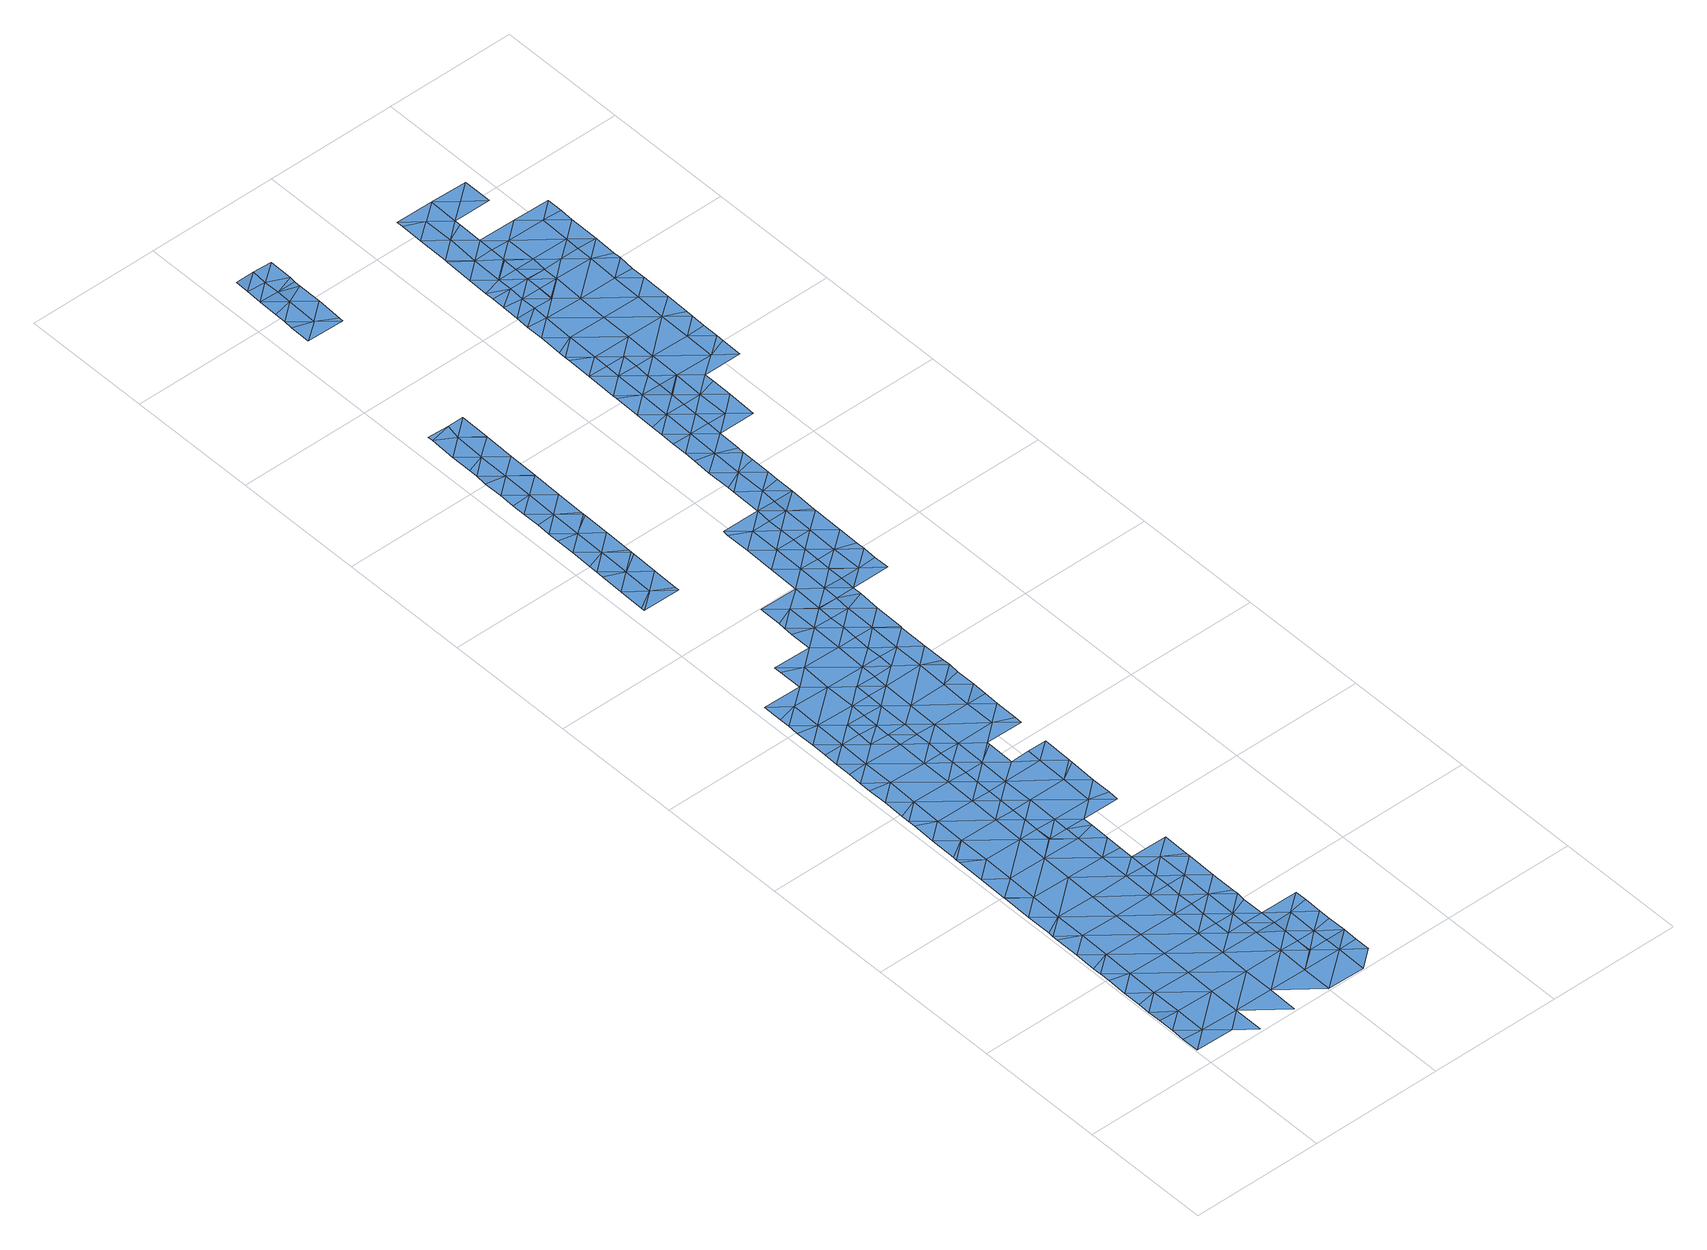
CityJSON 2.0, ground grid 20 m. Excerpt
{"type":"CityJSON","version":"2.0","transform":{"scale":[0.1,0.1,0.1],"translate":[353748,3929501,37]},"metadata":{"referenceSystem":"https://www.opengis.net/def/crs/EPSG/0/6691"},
"CityObjects":{
"waterbody1":{"type":"WaterBody","attributes":{"name":"3","class":"1140","function":"1","WaterBodyRiverFloodingRiskAttribute.description":"6","WaterBodyRiverFloodingRiskAttribute.rankOrg":"2","WaterBodyRiverFloodingRiskAttribute.adminType":"2","WaterBodyRiverFloodingRiskAttribute.scale":"L2"},"geometry":[{"type":"MultiSurface","lod":"1","boundaries":[[[0,1,2]],[[0,3,1]],[[4,0,2]],[[0,5,3]],[[6,5,7]],[[6,3,5]],[[8,9,10]],[[8,7,9]],[[9,7,5]],[[4,11,0]],[[12,13,10]],[[13,12,14]],[[10,9,12]],[[11,15,0]],[[12,16,14]],[[5,0,15]],[[17,14,16]],[[4,18,11]],[[19,17,16]],[[9,5,15]],[[9,20,12]],[[21,19,22]],[[19,16,22]],[[23,24,25]],[[25,21,22]],[[20,9,15]],[[12,26,16]],[[27,24,23]],[[25,22,23]],[[28,15,11]],[[16,29,22]],[[23,30,27]],[[31,32,11]],[[12,20,26]],[[27,30,33]],[[26,29,16]],[[33,30,34]],[[35,23,22]],[[15,28,20]],[[34,36,37]],[[38,26,20]],[[34,30,36]],[[11,32,28]],[[39,40,37]],[[41,30,23]],[[22,29,35]],[[42,29,26]],[[37,36,39]],[[43,44,45]],[[45,40,39]],[[38,20,28]],[[46,23,35]],[[39,43,45]],[[38,42,26]],[[44,43,47]],[[48,35,29]],[[41,23,46]],[[49,50,32]],[[32,51,28]],[[43,52,47]],[[47,52,53]],[[36,30,54]],[[52,55,53]],[[50,51,32]],[[54,56,36]],[[57,58,55]],[[48,29,42]],[[35,59,46]],[[30,41,54]],[[52,57,55]],[[48,59,35]],[[39,36,56]],[[58,57,60]],[[38,61,42]],[[38,28,51]],[[43,39,56]],[[46,62,41]],[[51,63,38]],[[59,62,46]],[[61,64,42]],[[64,65,42]],[[38,63,61]],[[66,60,67]],[[68,54,41]],[[60,57,67]],[[52,43,69]],[[70,66,67]],[[48,42,65]],[[49,71,50]],[[69,43,56]],[[52,72,57]],[[65,73,48]],[[50,74,51]],[[69,72,52]],[[73,75,48]],[[48,75,59]],[[76,70,77]],[[54,78,56]],[[79,76,77]],[[70,67,77]],[[68,41,62]],[[80,61,63]],[[50,81,74]],[[74,82,51]],[[57,83,67]],[[77,84,79]],[[68,85,54]],[[82,86,51]],[[54,87,78]],[[51,86,63]],[[78,88,56]],[[50,71,81]],[[89,84,90]],[[91,92,59]],[[89,79,84]],[[91,59,75]],[[88,93,56]],[[49,94,71]],[[54,85,87]],[[95,80,63]],[[62,59,92]],[[69,56,93]],[[83,57,72]],[[86,95,63]],[[96,97,62]],[[98,99,100]],[[62,97,68]],[[101,84,77]],[[95,102,80]],[[98,90,99]],[[103,104,69]],[[105,87,85]],[[62,92,96]],[[90,84,99]],[[69,93,103]],[[77,67,106]],[[107,81,71]],[[72,69,104]],[[100,108,109]],[[106,67,83]],[[110,105,85]],[[97,111,68]],[[112,101,77]],[[106,112,77]],[[113,83,72]],[[109,108,114]],[[68,115,85]],[[101,116,84]],[[71,94,117]],[[118,113,72]],[[116,119,84]],[[84,119,99]],[[100,99,108]],[[72,104,118]],[[71,120,107]],[[121,110,85]],[[68,111,115]],[[122,120,71]],[[115,121,85]],[[71,117,122]],[[123,124,83]],[[83,124,106]],[[123,83,113]],[[121,125,110]],[[119,126,99]],[[127,101,112]],[[114,108,128]],[[129,130,106]],[[106,130,112]],[[129,106,124]],[[126,131,99]],[[132,127,112]],[[108,99,131]],[[132,112,130]],[[119,133,126]],[[128,108,131]],[[134,127,132]],[[133,135,126]],[[136,137,128]],[[136,128,131]],[[138,139,126]],[[138,126,135]],[[140,137,136]],[[131,126,139]],[[140,136,141]],[[136,131,142]],[[131,139,142]],[[142,143,136]],[[142,139,144]],[[136,143,141]],[[144,145,142]],[[146,147,141]],[[143,146,141]],[[148,143,142]],[[149,148,142]],[[149,142,145]],[[150,147,146]],[[151,152,153]],[[151,150,152]],[[154,155,143]],[[143,155,146]],[[150,146,152]],[[154,143,148]],[[155,156,146]],[[156,157,146]],[[158,153,152]],[[152,146,157]],[[157,159,152]],[[159,158,152]],[[160,158,159]],[[161,160,159]],[[160,162,158]],[[158,162,163]],[[161,164,160]],[[165,166,163]],[[162,165,163]],[[167,162,160]],[[168,160,164]],[[165,169,166]],[[170,160,168]],[[160,170,167]],[[167,171,162]],[[172,169,173]],[[172,166,169]],[[171,174,162]],[[162,174,165]],[[174,175,165]],[[175,176,165]],[[165,176,169]],[[177,173,169]],[[176,178,169]],[[178,177,169]]]}]},
"waterbody2":{"type":"WaterBody","attributes":{"name":"3","class":"1140","function":"1","WaterBodyRiverFloodingRiskAttribute.description":"6","WaterBodyRiverFloodingRiskAttribute.rankOrg":"1","WaterBodyRiverFloodingRiskAttribute.adminType":"2","WaterBodyRiverFloodingRiskAttribute.scale":"L2"},"geometry":[{"type":"MultiSurface","lod":"1","boundaries":[[[65,64,179]],[[179,180,181]],[[182,183,184]],[[185,186,187]],[[97,185,187]],[[96,185,97]],[[180,179,102]],[[80,102,179]],[[73,65,184]],[[179,184,65]],[[181,184,179]],[[185,188,186]],[[182,184,181]],[[92,185,96]],[[189,185,92]],[[73,184,75]],[[184,183,189]],[[189,75,184]],[[183,188,189]],[[64,61,179]],[[61,80,179]],[[91,75,189]],[[188,185,189]],[[92,91,189]]]}]},
"waterbody3":{"type":"WaterBody","attributes":{"name":"3","class":"1140","function":"1","WaterBodyRiverFloodingRiskAttribute.description":"6","WaterBodyRiverFloodingRiskAttribute.rankOrg":"1","WaterBodyRiverFloodingRiskAttribute.adminType":"2","WaterBodyRiverFloodingRiskAttribute.scale":"L2"},"geometry":[{"type":"MultiSurface","lod":"1","boundaries":[[[81,107,190]],[[107,120,190]],[[82,81,190]],[[81,82,74]],[[120,191,190]],[[191,192,190]],[[192,193,194]],[[195,194,193]],[[102,194,195]],[[194,102,95]],[[190,192,194]],[[86,194,95]],[[82,190,86]],[[190,194,86]]]}]},
"waterbody4":{"type":"WaterBody","attributes":{"name":"3","class":"1140","function":"1","WaterBodyRiverFloodingRiskAttribute.description":"6","WaterBodyRiverFloodingRiskAttribute.rankOrg":"1","WaterBodyRiverFloodingRiskAttribute.adminType":"2","WaterBodyRiverFloodingRiskAttribute.scale":"L2"},"geometry":[{"type":"MultiSurface","lod":"1","boundaries":[[[133,119,196]],[[154,197,155]],[[197,198,155]],[[198,199,161]],[[199,198,200]],[[201,202,203]],[[202,201,204]],[[205,206,207]],[[156,155,198]],[[161,159,157]],[[105,88,78]],[[103,93,208]],[[161,157,198]],[[209,210,211]],[[212,210,209]],[[210,212,213]],[[214,213,212]],[[213,214,215]],[[205,207,216]],[[105,78,87]],[[110,125,217]],[[105,110,217]],[[217,125,210]],[[125,211,210]],[[88,105,217]],[[93,88,217]],[[93,217,208]],[[208,217,210]],[[213,208,210]],[[215,218,213]],[[216,219,220]],[[207,219,216]],[[207,206,221]],[[206,222,221]],[[204,221,222]],[[204,201,221]],[[223,197,224]],[[200,197,223]],[[200,198,197]],[[161,199,164]],[[198,157,156]],[[135,133,196]],[[135,225,226]],[[138,135,226]],[[201,145,226]],[[225,201,226]],[[225,221,201]],[[225,207,221]],[[219,227,228]],[[123,229,124]],[[123,113,229]],[[230,229,231]],[[227,124,229]],[[228,227,229]],[[230,228,229]],[[220,219,232]],[[219,228,232]],[[218,215,233]],[[218,233,234]],[[231,218,234]],[[129,124,227]],[[134,225,135]],[[135,196,134]],[[127,134,196]],[[116,196,119]],[[154,148,197]],[[235,208,213]],[[118,104,235]],[[104,103,208]],[[104,208,235]],[[201,203,236]],[[224,236,203]],[[236,224,197]],[[197,148,236]],[[127,196,101]],[[132,130,237]],[[237,134,132]],[[236,148,149]],[[145,144,226]],[[139,138,226]],[[144,139,226]],[[149,145,236]],[[201,236,145]],[[235,213,218]],[[235,218,231]],[[235,231,229]],[[229,113,235]],[[235,113,118]],[[129,227,130]],[[237,130,227]],[[237,227,219]],[[237,219,207]],[[225,237,207]],[[225,134,237]],[[116,101,196]]]}]},
"waterbody5":{"type":"WaterBody","attributes":{"name":"3","class":"1140","function":"1","WaterBodyRiverFloodingRiskAttribute.description":"6","WaterBodyRiverFloodingRiskAttribute.rankOrg":"2","WaterBodyRiverFloodingRiskAttribute.adminType":"2","WaterBodyRiverFloodingRiskAttribute.scale":"L2"},"geometry":[{"type":"MultiSurface","lod":"1","boundaries":[[[238,239,240]],[[241,240,239]],[[242,240,241]],[[243,240,242]],[[242,244,243]],[[245,246,247]],[[248,245,249]],[[250,240,251]],[[240,250,252]],[[253,254,255]],[[256,257,258]],[[259,238,247]],[[260,261,254]],[[262,263,264]],[[265,261,266]],[[267,268,264]],[[269,267,264]],[[248,270,245]],[[251,240,243]],[[262,264,271]],[[258,257,263]],[[263,257,264]],[[264,257,269]],[[272,269,257]],[[272,257,270]],[[270,257,245]],[[245,257,256]],[[260,273,274]],[[275,276,244]],[[275,277,276]],[[265,254,261]],[[238,245,247]],[[276,243,244]],[[277,265,276]],[[268,271,264]],[[243,278,251]],[[277,255,265]],[[255,254,265]],[[252,279,238]],[[279,249,238]],[[260,254,273]],[[238,249,245]],[[246,245,256]],[[273,254,280]],[[253,280,254]],[[239,238,259]],[[240,252,238]],[[265,266,281]],[[276,265,281]],[[282,276,281]],[[276,282,283]],[[276,283,243]],[[283,278,243]]]}]},
"waterbody6":{"type":"WaterBody","attributes":{"name":"3","class":"1140","function":"1","WaterBodyRiverFloodingRiskAttribute.description":"6","WaterBodyRiverFloodingRiskAttribute.rankOrg":"1","WaterBodyRiverFloodingRiskAttribute.adminType":"2","WaterBodyRiverFloodingRiskAttribute.scale":"L2"},"geometry":[{"type":"MultiSurface","lod":"1","boundaries":[[[171,284,174]],[[164,285,168]],[[285,167,170]],[[286,287,285]],[[285,170,168]],[[285,284,167]],[[171,167,284]],[[288,289,290]],[[284,288,290]],[[287,284,285]],[[164,291,285]],[[291,286,285]],[[292,284,287]],[[284,292,288]],[[284,290,174]],[[175,174,290]],[[293,294,295]],[[290,293,176]],[[289,293,290]],[[289,296,293]],[[176,293,178]],[[293,177,178]],[[296,294,293]],[[175,290,176]],[[295,177,293]]]}]},
"waterbody7":{"type":"WaterBody","attributes":{"name":"3","class":"1140","function":"1","WaterBodyRiverFloodingRiskAttribute.description":"6","WaterBodyRiverFloodingRiskAttribute.rankOrg":"1","WaterBodyRiverFloodingRiskAttribute.adminType":"2","WaterBodyRiverFloodingRiskAttribute.scale":"L2"},"geometry":[{"type":"MultiSurface","lod":"1","boundaries":[[[297,298,299]],[[300,301,302]],[[302,301,303]],[[304,305,298]],[[304,298,306]],[[305,302,303]],[[298,305,303]],[[297,306,298]],[[303,301,307]],[[307,308,303]],[[303,308,309]],[[309,298,303]],[[299,298,309]]]}]},
"waterbody8":{"type":"WaterBody","attributes":{"name":"3","class":"1140","function":"1","WaterBodyRiverFloodingRiskAttribute.description":"6","WaterBodyRiverFloodingRiskAttribute.rankOrg":"2","WaterBodyRiverFloodingRiskAttribute.adminType":"2","WaterBodyRiverFloodingRiskAttribute.scale":"L2"},"geometry":[{"type":"MultiSurface","lod":"1","boundaries":[[[301,310,311]],[[310,301,300]],[[312,313,311]],[[313,314,311]],[[314,313,315]],[[312,311,310]],[[307,301,311]],[[311,314,307]]]}]},
"waterbody9":{"type":"WaterBody","attributes":{"name":"3","class":"1140","function":"1","WaterBodyRiverFloodingRiskAttribute.description":"6","WaterBodyRiverFloodingRiskAttribute.rankOrg":"2","WaterBodyRiverFloodingRiskAttribute.adminType":"2","WaterBodyRiverFloodingRiskAttribute.scale":"L2"},"geometry":[{"type":"MultiSurface","lod":"1","boundaries":[[[316,317,318]],[[319,320,321]],[[320,322,321]],[[321,323,324]],[[323,321,325]],[[316,318,326]],[[326,318,327]],[[328,329,330]],[[331,332,333]],[[334,329,328]],[[334,328,335]],[[336,335,328]],[[337,327,324]],[[338,327,339]],[[319,327,338]],[[337,326,327]],[[340,339,318]],[[340,318,341]],[[341,342,343]],[[332,343,342]],[[333,295,294]],[[294,331,333]],[[177,295,333]],[[344,177,333]],[[345,342,317]],[[345,344,342]],[[317,342,318]],[[344,333,342]],[[321,324,327]],[[319,321,327]],[[339,327,318]],[[341,318,342]],[[332,342,333]],[[322,346,321]],[[330,346,328]],[[328,346,347]],[[348,349,346]],[[348,346,322]],[[349,347,346]],[[347,336,328]],[[325,346,350]],[[350,346,330]],[[325,321,346]]]}]},
"waterbody10":{"type":"WaterBody","attributes":{"name":"3","class":"1140","function":"1","WaterBodyRiverFloodingRiskAttribute.description":"6","WaterBodyRiverFloodingRiskAttribute.rankOrg":"2","WaterBodyRiverFloodingRiskAttribute.adminType":"2","WaterBodyRiverFloodingRiskAttribute.scale":"L2"},"geometry":[{"type":"MultiSurface","lod":"1","boundaries":[[[351,352,353]],[[353,354,351]],[[355,354,356]],[[356,354,353]],[[357,358,356]],[[357,356,353]],[[359,357,353]],[[352,351,360]],[[361,359,353]],[[361,353,352]]]}]},
"waterbody11":{"type":"WaterBody","attributes":{"name":"3","class":"1140","function":"1","WaterBodyRiverFloodingRiskAttribute.description":"6","WaterBodyRiverFloodingRiskAttribute.rankOrg":"1","WaterBodyRiverFloodingRiskAttribute.adminType":"2","WaterBodyRiverFloodingRiskAttribute.scale":"L2"},"geometry":[{"type":"MultiSurface","lod":"1","boundaries":[[[362,363,364]],[[362,364,365]],[[364,366,365]],[[366,364,319]],[[367,368,369]],[[368,367,370]],[[369,368,371]],[[372,371,368]],[[373,371,372]],[[372,374,373]],[[375,374,372]],[[375,376,374]],[[377,372,368]],[[377,368,378]],[[364,322,320]],[[376,375,379]],[[375,372,377]],[[335,336,377]],[[380,381,382]],[[334,383,329]],[[378,368,384]],[[378,335,377]],[[320,319,364]],[[385,386,387]],[[386,385,388]],[[389,388,385]],[[356,390,355]],[[357,390,358]],[[358,390,356]],[[391,357,359]],[[381,392,382]],[[378,384,381]],[[391,393,357]],[[370,384,368]],[[367,394,370]],[[385,393,389]],[[387,395,385]],[[388,389,396]],[[396,389,394]],[[394,389,370]],[[366,319,338]],[[338,339,366]],[[397,366,339]],[[366,397,365]],[[393,370,389]],[[393,384,370]],[[391,384,393]],[[384,391,381]],[[381,391,392]],[[392,391,398]],[[359,398,391]],[[398,359,361]],[[357,393,390]],[[390,393,385]],[[390,385,399]],[[395,399,385]],[[400,390,399]],[[400,355,390]],[[355,400,354]],[[383,401,329]],[[401,383,380]],[[383,381,380]],[[383,378,381]],[[378,383,335]],[[334,335,383]],[[375,363,379]],[[322,402,348]],[[364,363,402]],[[364,402,322]],[[349,348,402]],[[347,349,402]],[[336,347,377]],[[402,377,347]],[[377,402,375]],[[363,375,402]]]}]},
"waterbody12":{"type":"WaterBody","attributes":{"name":"3","class":"1140","function":"1","WaterBodyRiverFloodingRiskAttribute.description":"6","WaterBodyRiverFloodingRiskAttribute.rankOrg":"1","WaterBodyRiverFloodingRiskAttribute.adminType":"2","WaterBodyRiverFloodingRiskAttribute.scale":"L2"},"geometry":[{"type":"MultiSurface","lod":"1","boundaries":[[[403,404,405]],[[406,407,405]],[[405,407,403]],[[407,408,403]],[[409,408,407]],[[409,407,410]],[[351,407,406]],[[411,403,412]],[[413,412,403]],[[414,415,416]],[[415,417,416]],[[418,417,419]],[[420,412,413]],[[407,354,410]],[[351,354,407]],[[360,351,406]],[[412,420,421]],[[416,421,414]],[[417,421,416]],[[417,418,421]],[[421,418,412]],[[411,412,422]],[[418,422,412]],[[418,423,422]],[[408,424,403]],[[424,413,403]],[[423,418,419]],[[404,403,411]]]}]},
"waterbody13":{"type":"WaterBody","attributes":{"name":"3","class":"1140","function":"1","WaterBodyRiverFloodingRiskAttribute.description":"6","WaterBodyRiverFloodingRiskAttribute.rankOrg":"2","WaterBodyRiverFloodingRiskAttribute.adminType":"2","WaterBodyRiverFloodingRiskAttribute.scale":"L2"},"geometry":[{"type":"MultiSurface","lod":"1","boundaries":[[[425,426,427]],[[428,429,413]],[[428,427,429]],[[430,399,431]],[[354,400,410]],[[430,431,428]],[[430,428,408]],[[430,408,409]],[[410,430,409]],[[400,430,410]],[[413,424,428]],[[408,428,424]],[[432,429,427]],[[431,425,427]],[[387,425,431]],[[395,387,431]],[[400,399,430]],[[399,395,431]],[[427,426,432]],[[428,431,427]]]}]}
},
"vertices":[
[31,51,7],[2,54,7],[2,28,7],[3,75,7],[59,27,7],[32,98,7],[3,100,7],[3,121,6],[4,140,6],[32,144,6],[4,167,6],[87,50,7],[33,190,6],[5,198,6],[5,214,6],[88,97,6],[34,236,6],[5,227,6],[87,4,7],[6,260,6],[89,143,6],[6,297,6],[35,282,6],[35,328,6],[7,313,6],[6,306,6],[90,189,6],[7,352,6],[145,96,6],[91,235,6],[36,375,6],[143,3,7],[144,49,7],[8,398,6],[8,399,6],[91,281,6],[37,421,6],[9,444,6],[146,142,6],[38,467,6],[9,485,6],[93,374,6],[146,188,6],[38,514,6],[10,497,6],[9,491,6],[92,327,6],[10,537,6],[147,234,6],[200,2,8],[201,48,7],[202,95,7],[39,560,6],[11,572,7],[94,420,6],[11,583,7],[94,466,6],[40,606,7],[11,596,7],[148,281,6],[12,629,7],[175,164,6],[149,327,6],[202,141,6],[175,187,6],[175,211,6],[12,658,7],[41,652,7],[149,373,6],[95,513,6],[12,676,7],[258,47,8],[96,559,6],[176,234,6],[229,71,7],[176,257,6],[13,697,7],[41,698,7],[122,443,6],[13,722,7],[203,164,6],[230,71,7],[230,94,7],[97,605,6],[42,744,7],[150,419,6],[230,118,7],[122,442,6],[122,466,6],[14,744,7],[14,768,8],[177,280,6],[177,303,6],[123,489,6],[257,1,8],[231,140,6],[177,326,6],[178,349,6],[14,797,7],[43,791,7],[15,815,7],[70,721,7],[231,163,6],[123,512,6],[124,536,6],[123,442,6],[97,651,6],[258,71,7],[44,837,7],[15,830,7],[151,442,6],[178,371,6],[98,697,6],[124,581,6],[15,860,7],[178,396,6],[71,744,7],[286,24,8],[124,558,6],[71,767,7],[287,70,8],[179,426,6],[286,47,8],[125,604,6],[125,628,6],[179,441,6],[100,790,6],[98,720,6],[73,859,7],[125,651,6],[126,674,6],[100,836,6],[126,697,6],[99,767,6],[127,720,6],[127,766,6],[101,882,7],[73,895,7],[128,790,6],[128,813,6],[73,906,7],[130,905,7],[157,835,6],[158,881,7],[157,812,6],[185,812,7],[159,928,7],[130,938,7],[186,857,6],[186,835,6],[130,951,8],[131,963,8],[159,974,8],[131,997,8],[186,881,7],[187,904,7],[187,927,7],[187,950,8],[188,996,9],[187,951,8],[216,973,9],[216,950,8],[217,1019,9],[189,1043,9],[244,950,8],[218,1065,9],[190,1089,9],[244,996,9],[244,972,9],[218,1111,9],[244,995,9],[245,1018,9],[190,1126,9],[191,1135,9],[245,1042,9],[246,1065,9],[246,1088,9],[247,1134,10],[246,1111,9],
[203,187,6],[231,197,6],[232,210,6],[232,219,6],[232,256,6],[204,234,6],[205,326,6],[233,308,6],[234,348,6],[233,302,6],[205,280,6],
[258,94,7],[287,99,7],[287,117,7],[288,144,7],[259,140,7],[288,162,7],
[99,743,6],[214,880,7],[215,927,7],[244,936,8],[243,903,7],[213,788,8],[241,776,7],[241,811,7],[241,764,8],[240,696,6],[240,718,7],[211,696,6],[152,512,6],[236,457,6],[208,464,6],[235,441,6],[236,487,6],[208,511,7],[237,528,7],[237,534,7],[239,672,6],[151,465,6],[209,557,7],[211,650,6],[239,638,6],[212,742,7],[240,748,7],[242,858,7],[242,856,6],[156,742,6],[156,789,6],[154,650,6],[182,627,6],[153,604,6],[182,622,6],[181,580,6],[238,626,6],[238,579,7],[210,580,7],[152,558,6],[214,834,6],[155,696,6],
[50,1253,11],[79,1275,11],[51,1299,11],[79,1279,11],[80,1322,11],[52,1346,11],[81,1368,11],[50,1207,10],[78,1188,10],[79,1230,10],[21,1197,11],[22,1231,11],[23,1297,11],[23,1323,11],[22,1276,11],[82,1461,12],[54,1484,12],[82,1460,12],[78,1183,10],[49,1160,10],[78,1178,10],[79,1271,11],[26,1500,13],[25,1461,12],[76,1098,10],[77,1137,10],[48,1114,10],[53,1438,11],[25,1429,12],[19,1097,10],[19,1092,10],[20,1137,10],[21,1184,11],[76,1091,10],[21,1173,10],[59,1507,12],[26,1508,13],[81,1369,11],[53,1392,11],[82,1414,11],[23,1344,11],[22,1259,11],[83,1507,12],[25,1415,12],[24,1398,11],[24,1369,11],
[273,1018,9],[273,972,9],[301,973,9],[302,994,9],[302,1041,9],[303,1087,9],[274,1065,9],[301,949,9],[302,1008,9],[275,1111,9],[304,1133,10],[275,1133,10],[303,1091,9],
[30,1739,15],[59,1761,15],[30,1771,15],[88,1830,17],[60,1830,17],[88,1821,16],[60,1808,16],[87,1745,15],[88,1784,16],[87,1738,15],[31,1831,17],[31,1802,16],[31,1785,16],
[89,1840,17],[60,1854,17],[89,1876,18],[61,1877,18],[32,1856,17],[32,1877,18],
[249,1255,10],[248,1227,10],[277,1249,10],[307,1318,11],[307,1341,11],[279,1342,11],[308,1364,11],[250,1336,11],[250,1319,11],[251,1366,11],[249,1272,11],[278,1295,11],[280,1434,12],[252,1458,12],[251,1411,12],[304,1161,10],[305,1179,10],[276,1157,10],[281,1457,12],[309,1457,12],[309,1433,12],[249,1296,11],[307,1295,11],[306,1271,11],[306,1237,10],[305,1226,10],[276,1203,10],[305,1209,10],[248,1180,10],[248,1191,10],[279,1388,12],[308,1410,12],[308,1365,11],[308,1387,12],[251,1405,12],
[284,1642,14],[255,1623,14],[283,1619,14],[312,1642,14],[312,1641,14],[312,1619,14],[311,1595,14],[311,1596,14],[283,1596,14],[255,1643,14],[254,1596,14],
[364,1349,11],[364,1364,11],[335,1341,11],[363,1317,11],[335,1294,11],[423,1501,13],[394,1479,12],[423,1466,12],[395,1525,13],[423,1455,12],[394,1432,12],[422,1432,12],[422,1408,12],[393,1386,12],[422,1396,12],[337,1433,12],[338,1480,12],[421,1363,12],[253,1504,12],[282,1527,12],[253,1515,12],[281,1480,12],[338,1526,13],[397,1617,14],[425,1606,14],[426,1640,14],[425,1594,14],[396,1571,13],[340,1618,14],[283,1573,13],[254,1550,13],[339,1572,13],[424,1547,13],[397,1641,14],[424,1570,13],[362,1271,11],[254,1576,13],[368,1641,14],[340,1641,14],[253,1497,12],[336,1387,12],
[285,1711,14],[257,1732,15],[256,1688,14],[255,1657,14],[284,1665,14],[313,1688,15],[313,1687,14],[313,1665,14],[257,1735,15],[286,1758,16],[314,1734,15],[371,1780,16],[371,1825,16],[343,1803,16],[315,1826,16],[286,1804,16],[258,1827,16],[314,1771,16],[314,1781,16],[257,1782,16],[258,1817,16],[313,1711,15],
[426,1686,15],[427,1707,15],[398,1709,15],[341,1710,15],[370,1733,15],[341,1664,15],[397,1663,15],[427,1732,15]
]}
